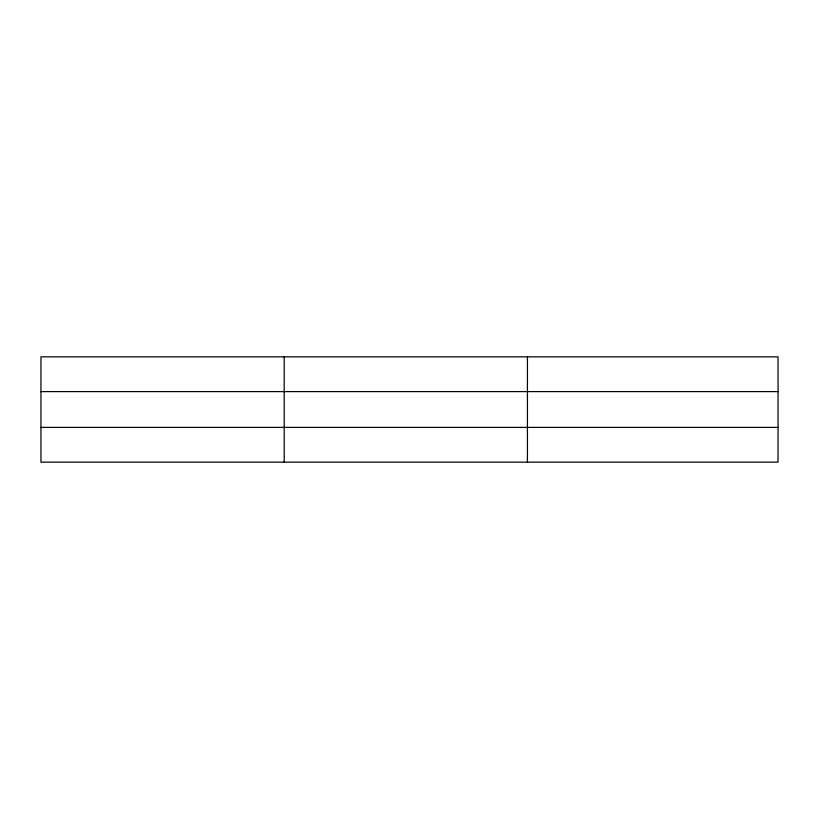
<?xml version="1.0" encoding="UTF-8"?>
<svg xmlns="http://www.w3.org/2000/svg" width="819" height="819" viewBox="0 0 819 819"><rect width="100%" height="100%" fill="white"/><g stroke="black" fill="none" stroke-linecap="round" stroke-linejoin="round"><path stroke-width="1.23" d="M284.193 462.151L284.193 356.849M527.436 462.151L527.436 356.849M778.05 427.405L778.05 462.151L40.95 462.151L40.95 356.849L778.05 356.849L778.05 427.405L40.95 427.405M40.95 391.595L778.05 391.595"/></g></svg>
